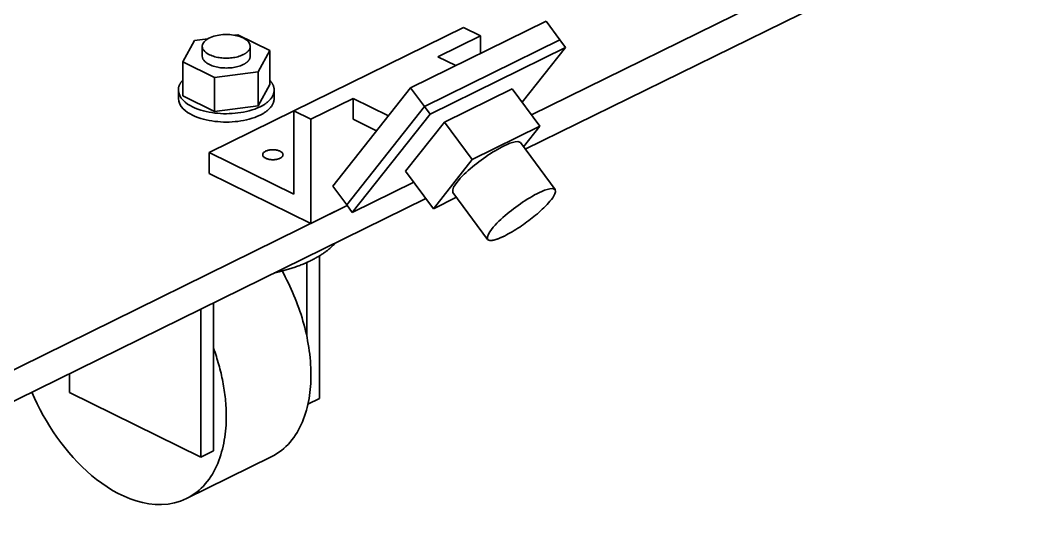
# Model space of a CAD drawing. Header units: millimetres. Extents: x 2065 to 9328, y -1428 to 511.
# Drawn here: x 3616.9 to 3785.7, y 151.3 to 235.8 of the extents above; entities that cross this region are included whole.
import ezdxf

# ---------------------------------------------------------------- set-up
doc = ezdxf.new("R2010")
doc.units = ezdxf.units.MM
doc.layers.add('2D-VISIBLE', color=7, linetype='Continuous', lineweight=35)

msp = doc.modelspace()

# ---------------------------------------------------------------- linework, layer by layer
at = {"layer": '2D-VISIBLE'}
for p, q in [((3702.31, 219.94), (3785.67, 260.98)), ((3701.26, 214.2), (3785.67, 255.76)), ((3682.11, 224.46), (3704.73, 235.6)), ((3704.73, 235.6), (3707.05, 232.46)), ((3653.26, 233.3), (3652.72, 233.23)), ((3658.57, 230.69), (3653.26, 233.3)), ((3662.63, 220.6), (3690.92, 234.52)), ((3686.67, 229.65), (3693.75, 233.13)), ((3690.92, 234.52), (3693.75, 233.13)), ((3693.75, 230.19), (3693.75, 233.13)), ((3646.01, 232.35), (3644.07, 228.78)), ((3648.23, 232.64), (3646.01, 232.35)), ((3647.32, 231.39), (3647.32, 229.73)), ((3655.32, 231.39), (3655.32, 229.73)), ((3684.42, 221.32), (3707.05, 232.46)), ((3684.42, 221.32), (3707.05, 232.46)), ((3685.35, 220.07), (3707.98, 231.21)), ((3700.74, 222.05), (3707.98, 231.21)), ((3707.05, 232.46), (3707.98, 231.21)), ((3656.63, 227.12), (3658.57, 230.69)), ((3658.57, 225.03), (3658.57, 230.69)), ((3686.67, 229.65), (3689.66, 228.18)), ((3644.07, 223.12), (3644.07, 228.78)), ((3644.07, 228.78), (3649.38, 226.16)), ((3649.38, 226.16), (3656.63, 227.12)), ((3649.38, 220.51), (3649.38, 226.16)), ((3656.63, 221.46), (3656.63, 227.12)), ((3656.63, 221.46), (3658.57, 225.03)), ((3669.13, 208.03), (3682.11, 224.46)), ((3682.11, 224.46), (3684.42, 221.32)), ((3643.32, 224.08), (3643.32, 222.68)), ((3644.07, 223.12), (3649.38, 220.51)), ((3659.32, 224.08), (3659.32, 222.68)), ((3687.76, 218.74), (3699.08, 224.31)), ((3699.08, 224.31), (3703.71, 218.04)), ((3649.38, 220.51), (3656.63, 221.46)), ((3665.46, 219.2), (3672.53, 222.68)), ((3671.44, 204.9), (3684.42, 221.32)), ((3671.44, 204.9), (3684.42, 221.32)), ((3672.53, 222.68), (3678.42, 219.79)), ((3672.53, 219.2), (3672.53, 222.68)), ((3684.42, 221.32), (3685.35, 220.07)), ((3648.49, 213.63), (3662.63, 220.6)), ((3662.63, 206.67), (3662.63, 220.6)), ((3662.63, 220.6), (3665.46, 219.2)), ((3672.37, 203.64), (3685.35, 220.07)), ((3665.46, 201.79), (3665.46, 219.2)), ((3672.53, 219.2), (3676.43, 217.28)), ((3681.27, 210.53), (3687.76, 218.74)), ((3687.76, 218.74), (3692.4, 212.47)), ((3692.4, 212.47), (3703.71, 218.04)), ((3700.98, 214.58), (3703.71, 218.04)), ((3706.23, 207.46), (3700.44, 215.31)), ((3648.49, 210.15), (3648.49, 213.63)), ((3648.49, 213.63), (3662.63, 206.67)), ((3685.91, 204.26), (3692.4, 212.47)), ((3648.49, 210.15), (3665.46, 201.79)), ((3681.27, 210.53), (3685.91, 204.26)), ((3669.13, 208.03), (3671.44, 204.9)), ((3672.37, 203.64), (3682.63, 208.69)), ((3573.54, 151.31), (3684.62, 206)), ((3685.91, 204.26), (3689.78, 206.17)), ((3694.97, 199.15), (3689.18, 206.99)), ((3573.54, 156.53), (3671.53, 204.78)), ((3665.46, 201.79), (3671.53, 204.78)), ((3671.44, 204.9), (3672.37, 203.64)), ((3666.88, 172.55), (3666.88, 196.39)), ((3664.75, 182.99), (3664.75, 195.28)), ((3647.08, 162.8), (3647.08, 187.52)), ((3649.2, 163.85), (3649.2, 188.56)), ((3625.16, 173.59), (3625.16, 176.73)), ((3625.16, 173.59), (3647.08, 162.8)), ((3664.95, 171.6), (3666.88, 172.55)), ((3647.08, 162.8), (3649.2, 163.85)), ((3658.83, 162.83), (3644.68, 155.87))]:
    msp.add_line(p, q, dxfattribs=at)
for points in [[(3655.32, 231.39), (3655.27, 231.69), (3655.15, 231.96), (3654.97, 232.2), (3654.75, 232.4), (3654.5, 232.58), (3654.24, 232.73), (3653.97, 232.86), (3653.69, 232.97), (3653.4, 233.07), (3653.11, 233.15), (3652.82, 233.21), (3652.52, 233.27), (3652.22, 233.31), (3651.92, 233.34), (3651.62, 233.35), (3651.32, 233.36), (3651.02, 233.35), (3650.72, 233.34), (3650.42, 233.31), (3650.12, 233.27), (3649.82, 233.21), (3649.53, 233.15), (3649.24, 233.07), (3648.95, 232.97), (3648.67, 232.86), (3648.4, 232.73), (3648.14, 232.58), (3647.89, 232.4), (3647.67, 232.2), (3647.49, 231.96), (3647.36, 231.69), (3647.32, 231.39)], [(3647.32, 231.39), (3647.35, 231.15), (3647.43, 230.92), (3647.56, 230.72), (3647.72, 230.53), (3647.89, 230.37), (3648.09, 230.23), (3648.29, 230.1), (3648.51, 229.99), (3648.73, 229.89), (3648.95, 229.8), (3649.18, 229.72), (3649.41, 229.66), (3649.65, 229.6), (3649.89, 229.55), (3650.12, 229.51), (3650.36, 229.48), (3650.6, 229.45), (3650.85, 229.43), (3651.09, 229.42), (3651.33, 229.42), (3651.57, 229.42), (3651.81, 229.43), (3652.05, 229.45), (3652.29, 229.48), (3652.53, 229.51), (3652.77, 229.55), (3653.01, 229.6), (3653.24, 229.66), (3653.47, 229.73), (3653.7, 229.81), (3653.93, 229.9), (3654.15, 230)], [(3654.15, 230), (3654.2, 230.02), (3654.25, 230.05), (3654.31, 230.08), (3654.36, 230.11), (3654.41, 230.14), (3654.46, 230.17), (3654.51, 230.2), (3654.56, 230.23), (3654.61, 230.27), (3654.66, 230.3), (3654.71, 230.34), (3654.75, 230.38), (3654.8, 230.42), (3654.84, 230.46), (3654.89, 230.5), (3654.93, 230.54), (3654.97, 230.58), (3655.01, 230.63), (3655.05, 230.67), (3655.08, 230.72), (3655.12, 230.77), (3655.15, 230.82), (3655.18, 230.87), (3655.21, 230.93), (3655.23, 230.98), (3655.25, 231.04), (3655.27, 231.09), (3655.29, 231.15), (3655.3, 231.21), (3655.31, 231.27), (3655.32, 231.33), (3655.32, 231.39)], [(3647.32, 229.73), (3647.35, 229.5), (3647.43, 229.27), (3647.56, 229.06), (3647.72, 228.88), (3647.89, 228.72), (3648.09, 228.57), (3648.29, 228.45), (3648.51, 228.33), (3648.73, 228.23), (3648.95, 228.15), (3649.18, 228.07), (3649.41, 228), (3649.65, 227.94), (3649.89, 227.9), (3650.12, 227.85), (3650.36, 227.82), (3650.6, 227.8), (3650.85, 227.78), (3651.09, 227.77), (3651.33, 227.76), (3651.57, 227.77), (3651.81, 227.78), (3652.05, 227.8), (3652.29, 227.82), (3652.53, 227.86), (3652.77, 227.9), (3653.01, 227.95), (3653.24, 228.01), (3653.47, 228.08), (3653.7, 228.15), (3653.93, 228.24), (3654.15, 228.34)], [(3654.15, 228.34), (3654.2, 228.37), (3654.25, 228.4), (3654.31, 228.42), (3654.36, 228.45), (3654.41, 228.48), (3654.46, 228.52), (3654.51, 228.55), (3654.56, 228.58), (3654.61, 228.62), (3654.66, 228.65), (3654.71, 228.69), (3654.75, 228.72), (3654.8, 228.76), (3654.84, 228.8), (3654.89, 228.84), (3654.93, 228.89), (3654.97, 228.93), (3655.01, 228.97), (3655.05, 229.02), (3655.08, 229.07), (3655.12, 229.12), (3655.15, 229.17), (3655.18, 229.22), (3655.21, 229.27), (3655.23, 229.33), (3655.25, 229.38), (3655.27, 229.44), (3655.29, 229.5), (3655.3, 229.56), (3655.31, 229.61), (3655.32, 229.67), (3655.32, 229.73)], [(3644.07, 225.74), (3644.03, 225.7), (3643.99, 225.66), (3643.95, 225.61), (3643.91, 225.57), (3643.88, 225.52), (3643.84, 225.48), (3643.81, 225.43), (3643.77, 225.38), (3643.74, 225.33), (3643.7, 225.29), (3643.67, 225.24), (3643.64, 225.19), (3643.61, 225.14), (3643.59, 225.08), (3643.56, 225.03), (3643.53, 224.98), (3643.51, 224.93), (3643.48, 224.87), (3643.46, 224.82), (3643.44, 224.76), (3643.42, 224.71), (3643.41, 224.65), (3643.39, 224.6), (3643.37, 224.54), (3643.36, 224.48), (3643.35, 224.43), (3643.34, 224.37), (3643.33, 224.31), (3643.33, 224.25), (3643.32, 224.19), (3643.32, 224.14), (3643.32, 224.08)], [(3659.32, 224.08), (3659.32, 224.14), (3659.32, 224.19), (3659.31, 224.25), (3659.31, 224.31), (3659.3, 224.37), (3659.29, 224.43), (3659.28, 224.48), (3659.26, 224.54), (3659.25, 224.6), (3659.23, 224.65), (3659.22, 224.71), (3659.2, 224.76), (3659.18, 224.82), (3659.15, 224.87), (3659.13, 224.93), (3659.11, 224.98), (3659.08, 225.03), (3659.05, 225.08), (3659.02, 225.14), (3659, 225.19), (3658.96, 225.24), (3658.93, 225.29), (3658.9, 225.33), (3658.87, 225.38), (3658.83, 225.43), (3658.8, 225.48), (3658.76, 225.52), (3658.72, 225.57), (3658.69, 225.61), (3658.65, 225.66), (3658.61, 225.7), (3658.57, 225.74)], [(3643.32, 224.08), (3643.38, 223.6), (3643.55, 223.15), (3643.8, 222.73), (3644.11, 222.37), (3644.47, 222.04), (3644.86, 221.75), (3645.27, 221.5), (3645.7, 221.27), (3646.14, 221.08), (3646.59, 220.9), (3647.05, 220.75), (3647.51, 220.61), (3647.98, 220.5), (3648.45, 220.4), (3648.93, 220.32), (3649.41, 220.25), (3649.89, 220.2), (3650.37, 220.17), (3650.85, 220.14), (3651.34, 220.14), (3651.82, 220.15), (3652.3, 220.17), (3652.79, 220.2), (3653.27, 220.26), (3653.75, 220.32), (3654.22, 220.41), (3654.7, 220.51), (3655.16, 220.62), (3655.63, 220.76), (3656.09, 220.91), (3656.54, 221.09), (3656.98, 221.29)], [(3656.98, 221.29), (3657.08, 221.35), (3657.19, 221.4), (3657.29, 221.46), (3657.4, 221.52), (3657.5, 221.58), (3657.6, 221.64), (3657.7, 221.7), (3657.8, 221.77), (3657.9, 221.84), (3658, 221.91), (3658.09, 221.98), (3658.19, 222.06), (3658.28, 222.13), (3658.37, 222.21), (3658.45, 222.3), (3658.54, 222.38), (3658.62, 222.47), (3658.7, 222.56), (3658.78, 222.65), (3658.85, 222.75), (3658.92, 222.84), (3658.98, 222.94), (3659.04, 223.05), (3659.1, 223.15), (3659.15, 223.26), (3659.19, 223.37), (3659.23, 223.49), (3659.26, 223.6), (3659.29, 223.72), (3659.3, 223.84), (3659.32, 223.96), (3659.32, 224.08)], [(3643.32, 222.68), (3643.38, 222.21), (3643.55, 221.75), (3643.8, 221.34), (3644.11, 220.97), (3644.47, 220.65), (3644.86, 220.36), (3645.27, 220.11), (3645.7, 219.88), (3646.14, 219.68), (3646.59, 219.51), (3647.05, 219.35), (3647.51, 219.22), (3647.98, 219.1), (3648.45, 219.01), (3648.93, 218.93), (3649.41, 218.86), (3649.89, 218.81), (3650.37, 218.77), (3650.85, 218.75), (3651.34, 218.75), (3651.82, 218.75), (3652.3, 218.78), (3652.79, 218.81), (3653.27, 218.86), (3653.75, 218.93), (3654.22, 219.01), (3654.7, 219.11), (3655.16, 219.23), (3655.63, 219.37), (3656.09, 219.52), (3656.54, 219.7), (3656.98, 219.9)], [(3656.98, 219.9), (3657.08, 219.95), (3657.19, 220.01), (3657.29, 220.07), (3657.4, 220.12), (3657.5, 220.18), (3657.6, 220.25), (3657.7, 220.31), (3657.8, 220.38), (3657.9, 220.45), (3658, 220.52), (3658.09, 220.59), (3658.19, 220.66), (3658.28, 220.74), (3658.37, 220.82), (3658.45, 220.9), (3658.54, 220.99), (3658.62, 221.08), (3658.7, 221.17), (3658.78, 221.26), (3658.85, 221.35), (3658.92, 221.45), (3658.98, 221.55), (3659.04, 221.66), (3659.1, 221.76), (3659.15, 221.87), (3659.19, 221.98), (3659.23, 222.09), (3659.26, 222.21), (3659.29, 222.33), (3659.3, 222.45), (3659.32, 222.56), (3659.32, 222.68)], [(3700.44, 215.31), (3700.03, 215.49), (3699.57, 215.45), (3699.12, 215.34), (3698.68, 215.19), (3698.25, 215.02), (3697.83, 214.83), (3697.41, 214.62), (3697, 214.4), (3696.6, 214.18), (3696.2, 213.94), (3695.8, 213.7), (3695.41, 213.45), (3695.02, 213.2), (3694.64, 212.94), (3694.26, 212.67), (3693.89, 212.4), (3693.51, 212.12), (3693.15, 211.83), (3692.79, 211.55), (3692.43, 211.25), (3692.07, 210.95), (3691.73, 210.64), (3691.38, 210.33), (3691.05, 210.01), (3690.72, 209.68), (3690.4, 209.35), (3690.1, 209), (3689.8, 208.64), (3689.53, 208.26), (3689.29, 207.87), (3689.13, 207.44), (3689.18, 206.99)], [(3657.4, 213.28), (3657.42, 213.41), (3657.47, 213.53), (3657.55, 213.63), (3657.64, 213.72), (3657.74, 213.79), (3657.86, 213.86), (3657.97, 213.91), (3658.09, 213.96), (3658.21, 214), (3658.34, 214.03), (3658.46, 214.06), (3658.59, 214.08), (3658.71, 214.1), (3658.84, 214.11), (3658.97, 214.12), (3659.1, 214.12), (3659.23, 214.12), (3659.35, 214.11), (3659.48, 214.1), (3659.61, 214.08), (3659.73, 214.06), (3659.86, 214.03), (3659.98, 214), (3660.1, 213.96), (3660.22, 213.91), (3660.34, 213.86), (3660.45, 213.79), (3660.55, 213.72), (3660.65, 213.63), (3660.72, 213.53), (3660.78, 213.41), (3660.8, 213.28)], [(3660.3, 212.69), (3660.21, 212.65), (3660.11, 212.61), (3660.01, 212.58), (3659.91, 212.55), (3659.81, 212.53), (3659.71, 212.5), (3659.61, 212.49), (3659.51, 212.47), (3659.41, 212.46), (3659.31, 212.45), (3659.2, 212.45), (3659.1, 212.45), (3659, 212.45), (3658.9, 212.45), (3658.79, 212.46), (3658.69, 212.47), (3658.59, 212.49), (3658.49, 212.5), (3658.39, 212.52), (3658.29, 212.55), (3658.19, 212.58), (3658.09, 212.61), (3658, 212.65), (3657.9, 212.69), (3657.81, 212.74), (3657.72, 212.79), (3657.64, 212.85), (3657.57, 212.92), (3657.5, 213), (3657.45, 213.09), (3657.41, 213.18), (3657.4, 213.28)], [(3660.8, 213.28), (3660.8, 213.26), (3660.79, 213.23), (3660.79, 213.21), (3660.78, 213.18), (3660.78, 213.16), (3660.77, 213.13), (3660.76, 213.11), (3660.75, 213.09), (3660.74, 213.07), (3660.73, 213.04), (3660.71, 213.02), (3660.7, 213), (3660.68, 212.98), (3660.67, 212.96), (3660.65, 212.94), (3660.63, 212.92), (3660.61, 212.91), (3660.6, 212.89), (3660.58, 212.87), (3660.56, 212.85), (3660.54, 212.84), (3660.52, 212.82), (3660.5, 212.81), (3660.48, 212.79), (3660.45, 212.78), (3660.43, 212.77), (3660.41, 212.75), (3660.39, 212.74), (3660.37, 212.73), (3660.34, 212.72), (3660.32, 212.7), (3660.3, 212.69)], [(3706.23, 207.46), (3705.82, 207.64), (3705.36, 207.61), (3704.91, 207.5), (3704.47, 207.35), (3704.04, 207.17), (3703.62, 206.98), (3703.2, 206.78), (3702.79, 206.56), (3702.39, 206.33), (3701.99, 206.1), (3701.59, 205.86), (3701.2, 205.61), (3700.81, 205.35), (3700.43, 205.09), (3700.05, 204.82), (3699.68, 204.55), (3699.31, 204.27), (3698.94, 203.99), (3698.58, 203.7), (3698.22, 203.41), (3697.87, 203.11), (3697.52, 202.8), (3697.18, 202.49), (3696.84, 202.17), (3696.51, 201.84), (3696.2, 201.5), (3695.89, 201.16), (3695.59, 200.8), (3695.32, 200.42), (3695.09, 200.02), (3694.92, 199.59), (3694.97, 199.15)], [(3697.76, 199.71), (3698.09, 199.88), (3698.42, 200.05), (3698.74, 200.23), (3699.06, 200.42), (3699.38, 200.61), (3699.69, 200.8), (3700.01, 201), (3700.32, 201.21), (3700.62, 201.42), (3700.93, 201.63), (3701.23, 201.84), (3701.53, 202.06), (3701.83, 202.28), (3702.12, 202.51), (3702.41, 202.74), (3702.7, 202.97), (3702.98, 203.2), (3703.27, 203.44), (3703.55, 203.69), (3703.82, 203.94), (3704.09, 204.19), (3704.36, 204.44), (3704.62, 204.7), (3704.88, 204.97), (3705.13, 205.24), (3705.37, 205.52), (3705.61, 205.81), (3705.83, 206.11), (3706.03, 206.42), (3706.19, 206.75), (3706.3, 207.11), (3706.23, 207.46)], [(3694.97, 199.15), (3695.03, 199.08), (3695.11, 199.03), (3695.2, 199), (3695.29, 198.98), (3695.38, 198.96), (3695.48, 198.96), (3695.57, 198.96), (3695.66, 198.97), (3695.75, 198.98), (3695.85, 199), (3695.94, 199.02), (3696.03, 199.04), (3696.12, 199.06), (3696.21, 199.08), (3696.3, 199.11), (3696.39, 199.14), (3696.47, 199.17), (3696.56, 199.2), (3696.65, 199.23), (3696.74, 199.26), (3696.83, 199.29), (3696.91, 199.33), (3697, 199.36), (3697.08, 199.4), (3697.17, 199.44), (3697.25, 199.47), (3697.34, 199.51), (3697.42, 199.55), (3697.51, 199.59), (3697.59, 199.63), (3697.68, 199.67), (3697.76, 199.71)], [(3665.46, 195.62), (3665.61, 195.69), (3665.75, 195.76), (3665.89, 195.84), (3666.04, 195.91), (3666.18, 195.99), (3666.32, 196.07), (3666.46, 196.15), (3666.6, 196.23), (3666.74, 196.31), (3666.88, 196.39), (3667.02, 196.48), (3667.16, 196.57), (3667.29, 196.65), (3667.43, 196.74), (3667.56, 196.83), (3667.7, 196.93), (3667.83, 197.02), (3667.96, 197.12), (3668.09, 197.21), (3668.22, 197.31), (3668.34, 197.41), (3668.47, 197.51), (3668.6, 197.62), (3668.72, 197.72), (3668.84, 197.83), (3668.96, 197.94), (3669.08, 198.05), (3669.19, 198.16), (3669.31, 198.28), (3669.42, 198.39), (3669.53, 198.51), (3669.64, 198.63)], [(3659.34, 193.56), (3659.53, 193.6), (3659.73, 193.64), (3659.93, 193.69), (3660.13, 193.74), (3660.32, 193.78), (3660.52, 193.83), (3660.71, 193.89), (3660.91, 193.94), (3661.11, 193.99), (3661.3, 194.04), (3661.49, 194.1), (3661.69, 194.16), (3661.88, 194.22), (3662.08, 194.28), (3662.27, 194.34), (3662.46, 194.4), (3662.65, 194.46), (3662.84, 194.53), (3663.04, 194.6), (3663.23, 194.67), (3663.42, 194.74), (3663.61, 194.81), (3663.79, 194.88), (3663.98, 194.96), (3664.17, 195.03), (3664.36, 195.11), (3664.54, 195.19), (3664.73, 195.27), (3664.91, 195.36), (3665.1, 195.44), (3665.28, 195.53), (3665.46, 195.62)], [(3660.64, 193.87), (3660.91, 193.37), (3661.18, 192.87), (3661.43, 192.36), (3661.69, 191.85), (3661.93, 191.34), (3662.17, 190.82), (3662.4, 190.31), (3662.62, 189.78), (3662.83, 189.26), (3663.04, 188.73), (3663.24, 188.2), (3663.44, 187.67), (3663.62, 187.13), (3663.8, 186.59), (3663.97, 186.05), (3664.13, 185.5), (3664.28, 184.96), (3664.42, 184.41), (3664.56, 183.86), (3664.69, 183.31), (3664.81, 182.75), (3664.91, 182.19), (3665.01, 181.63), (3665.11, 181.07), (3665.19, 180.51), (3665.26, 179.95), (3665.32, 179.39), (3665.37, 178.82), (3665.41, 178.25), (3665.44, 177.69), (3665.46, 177.12), (3665.46, 176.55)], [(3649.2, 180.97), (3649.32, 180.63), (3649.44, 180.28), (3649.55, 179.94), (3649.67, 179.59), (3649.77, 179.25), (3649.88, 178.9), (3649.98, 178.55), (3650.08, 178.2), (3650.18, 177.85), (3650.27, 177.5), (3650.36, 177.15), (3650.44, 176.79), (3650.52, 176.44), (3650.6, 176.08), (3650.68, 175.73), (3650.75, 175.37), (3650.81, 175.01), (3650.88, 174.65), (3650.93, 174.3), (3650.99, 173.94), (3651.04, 173.58), (3651.09, 173.22), (3651.13, 172.86), (3651.17, 172.49), (3651.2, 172.13), (3651.23, 171.77), (3651.26, 171.41), (3651.28, 171.04), (3651.3, 170.68), (3651.31, 170.32), (3651.32, 169.95), (3651.32, 169.59)], [(3665.46, 176.55), (3665.46, 176.05), (3665.44, 175.55), (3665.42, 175.05), (3665.38, 174.55), (3665.34, 174.05), (3665.28, 173.55), (3665.21, 173.05), (3665.14, 172.56), (3665.04, 172.06), (3664.94, 171.57), (3664.83, 171.08), (3664.7, 170.6), (3664.55, 170.12), (3664.4, 169.64), (3664.23, 169.17), (3664.04, 168.7), (3663.84, 168.24), (3663.62, 167.79), (3663.39, 167.35), (3663.14, 166.91), (3662.87, 166.49), (3662.59, 166.07), (3662.29, 165.67), (3661.97, 165.29), (3661.63, 164.91), (3661.28, 164.56), (3660.91, 164.22), (3660.52, 163.9), (3660.12, 163.6), (3659.7, 163.32), (3659.27, 163.06), (3658.83, 162.83)], [(3644.68, 155.87), (3643.69, 155.45), (3642.66, 155.14), (3641.6, 154.95), (3640.52, 154.86), (3639.44, 154.88), (3638.37, 155), (3637.31, 155.2), (3636.27, 155.48), (3635.25, 155.83), (3634.26, 156.25), (3633.29, 156.71), (3632.34, 157.23), (3631.42, 157.8), (3630.53, 158.41), (3629.67, 159.05), (3628.83, 159.73), (3628.01, 160.44), (3627.23, 161.18), (3626.47, 161.94), (3625.73, 162.73), (3625.02, 163.54), (3624.34, 164.37), (3623.68, 165.23), (3623.04, 166.1), (3622.43, 166.99), (3621.85, 167.89), (3621.29, 168.82), (3620.75, 169.75), (3620.24, 170.7), (3619.76, 171.67), (3619.3, 172.64), (3618.86, 173.63)], [(3651.32, 169.59), (3651.31, 169.09), (3651.3, 168.59), (3651.28, 168.09), (3651.24, 167.59), (3651.2, 167.09), (3651.14, 166.59), (3651.07, 166.09), (3650.99, 165.59), (3650.9, 165.1), (3650.8, 164.61), (3650.68, 164.12), (3650.55, 163.64), (3650.41, 163.16), (3650.25, 162.68), (3650.08, 162.21), (3649.9, 161.74), (3649.7, 161.28), (3649.48, 160.83), (3649.25, 160.39), (3649, 159.95), (3648.73, 159.53), (3648.44, 159.11), (3648.14, 158.71), (3647.82, 158.32), (3647.49, 157.95), (3647.14, 157.59), (3646.77, 157.25), (3646.38, 156.93), (3645.98, 156.63), (3645.56, 156.36), (3645.13, 156.1), (3644.68, 155.87)]]:
    msp.add_lwpolyline(points, dxfattribs=at)

doc.saveas('drawing.dxf')
